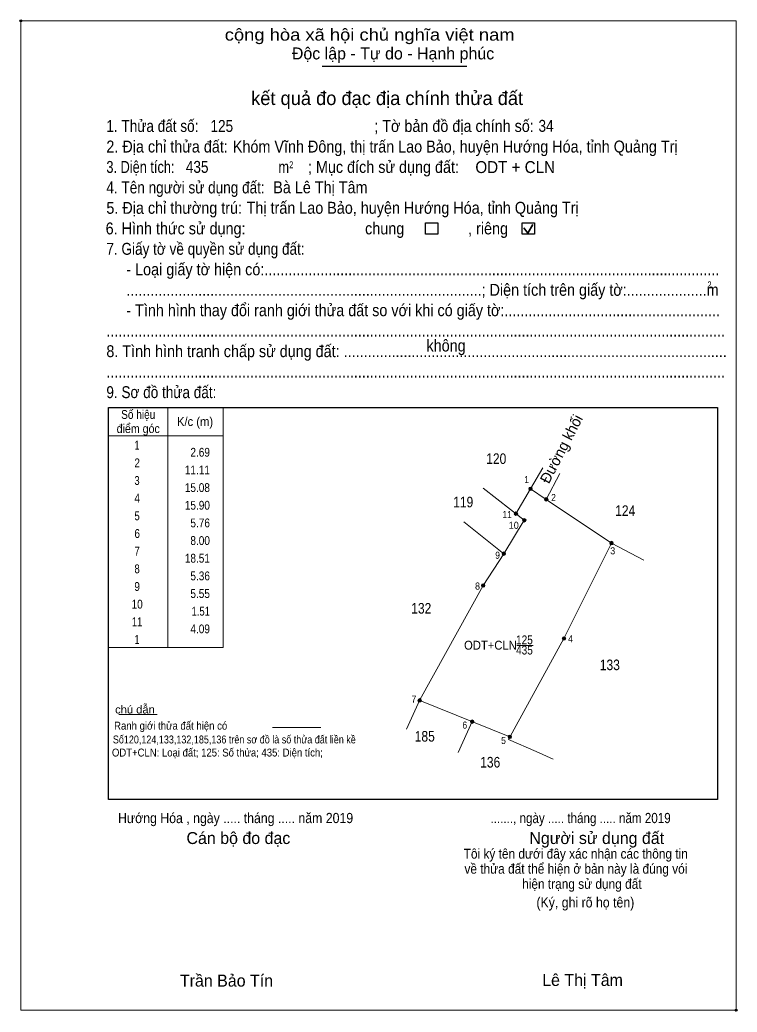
# Model space of a CAD drawing. Header units: metres. Extents: x 535576 to 538678, y 1836829 to 1838329.
# Drawn here: x 538027.9 to 538129.5, y 1837101 to 1837241.4 of the extents above; entities that cross this region are included whole.
import ezdxf
from ezdxf.enums import TextEntityAlignment as Align

# ---------------------------------------------------------------- set-up
doc = ezdxf.new("R2010")
doc.units = ezdxf.units.M
doc.header["$LTSCALE"] = 0.6
doc.header["$PDMODE"] = 32
doc.header["$PDSIZE"] = 0.3
for name, color, linetype, lineweight in [('10', 7, 'Continuous', 13), ('2', 7, 'Continuous', 25), ('22', 7, 'Continuous', 13), ('63', 7, 'Continuous', 13)]:
    doc.layers.add(name, color=color, linetype=linetype, lineweight=lineweight)

msp = doc.modelspace()

# ---------------------------------------------------------------- hatches: boundary and pattern name
at = {"layer": '10'}
for points in [[(538100.48, 1837175.06, 1), (538099.98, 1837175.06, 1)], [(538102.71, 1837173.56, 1), (538102.21, 1837173.56, 1)], [(538098.41, 1837171.53, 1), (538097.91, 1837171.53, 1)], [(538099.6, 1837170.6, 1), (538099.1, 1837170.6, 1)], [(538111.94, 1837167.37, 1), (538111.44, 1837167.37, 1)], [(538096.69, 1837165.87, 1), (538096.19, 1837165.87, 1)], [(538093.78, 1837161.37, 1), (538093.28, 1837161.37, 1)], [(538105.21, 1837153.87, 1), (538104.71, 1837153.87, 1)], [(538084.79, 1837145.11, 1), (538084.29, 1837145.11, 1)], [(538092.21, 1837142.1, 1), (538091.71, 1837142.1, 1)], [(538097.55, 1837139.94, 1), (538097.05, 1837139.94, 1)]]:
    msp.add_hatch(color=256, dxfattribs=at).paths.add_polyline_path(points)

# ---------------------------------------------------------------- linework, layer by layer
for p, q in [((538093.52, 1837175.16), (538099.35, 1837170.6)), ((538100.22, 1837175.04), (538098.16, 1837171.53)), ((538100.23, 1837175.06), (538102.46, 1837173.56)), ((538096.44, 1837165.87), (538090.8, 1837170.37)), ((538111.69, 1837167.37), (538116.26, 1837164.94)), ((538098.29, 1837152.88), (538100.58, 1837152.88)), ((538084.57, 1837145.17), (538082.68, 1837141.04)), ((538097.3, 1837139.94), (538084.54, 1837145.11)), ((538091.96, 1837142.1), (538089.96, 1837137.71))]:
    msp.add_line(p, q, dxfattribs=at)
for points in [[(538102.46, 1837173.56), (538111.69, 1837167.37), (538104.96, 1837153.87), (538097.1, 1837139.58)], [(538084.57, 1837145.17), (538093.53, 1837161.37), (538096.44, 1837165.87), (538099.35, 1837170.6)], [(538097.1, 1837139.58), (538101.02, 1837137.86), (538103.44, 1837136.79)]]:
    msp.add_lwpolyline(points, dxfattribs=at)
for centre in [(538100.23, 1837175.06), (538102.46, 1837173.56), (538098.16, 1837171.53), (538099.35, 1837170.6), (538111.69, 1837167.37), (538096.44, 1837165.87), (538093.53, 1837161.37), (538104.96, 1837153.87), (538084.54, 1837145.11), (538091.96, 1837142.1), (538097.3, 1837139.94)]:
    msp.add_circle(centre, 0.25, dxfattribs=at)
at = {"layer": '2'}
for p, q in [((538070.73, 1837234.87), (538091.2, 1837234.87)), ((538040.5, 1837186.57), (538126.7, 1837186.57)), ((538126.7, 1837186.57), (538126.7, 1837131.08))]:
    msp.add_line(p, q, dxfattribs=at)
at = {"layer": '2', "lineweight": 35}
for p, q in [((538099.29, 1837211.98), (538099.86, 1837211.23)), ((538099.86, 1837211.23), (538100.56, 1837212.48))]:
    msp.add_line(p, q, dxfattribs=at)
at = {"layer": '2', "lineweight": 13}
for p, q in [((538041.93, 1837143.12), (538047.36, 1837143.12)), ((538063.69, 1837141.27), (538070.55, 1837141.27))]:
    msp.add_line(p, q, dxfattribs=at)
msp.add_lwpolyline([(538028.08, 1837241.29), (538129.33, 1837241.29), (538129.33, 1837101.24), (538028.08, 1837101.24)], close=True, dxfattribs=at)
at = {"layer": '2'}
for points in [[(538085.38, 1837212.72), (538087.12, 1837212.72), (538087.12, 1837211.1), (538085.38, 1837211.1)], [(538099.06, 1837212.72), (538100.8, 1837212.72), (538100.8, 1837211.1), (538099.06, 1837211.1)]]:
    msp.add_lwpolyline(points, close=True, dxfattribs=at)
msp.add_lwpolyline([(538126.7, 1837131.08), (538040.5, 1837131.08), (538040.5, 1837186.57)], dxfattribs=at)
for p in [(538028.08, 1837241.29), (538129.33, 1837101.24)]:
    msp.add_point(p, dxfattribs=at)
at = {"layer": '22'}
for p, q in [((538100.22, 1837175.04), (538101.97, 1837178.04)), ((538102.46, 1837173.56), (538104.37, 1837177.22))]:
    msp.add_line(p, q, dxfattribs=at)
at = {"layer": '63'}
msp.add_line((538048.9, 1837186.57), (538048.9, 1837152.57), dxfattribs=at)
for points in [[(538048.9, 1837152.57), (538040.5, 1837152.57), (538040.5, 1837186.57), (538048.9, 1837186.57)], [(538048.9, 1837186.57), (538056.7, 1837186.57), (538056.7, 1837152.57), (538048.9, 1837152.57)], [(538040.5, 1837182.57), (538048.9, 1837182.57), (538056.7, 1837182.57)]]:
    msp.add_lwpolyline(points, dxfattribs=at)

# ---------------------------------------------------------------- texts
at = {"layer": '10'}
msp.add_text('Đường khối', height=1.5, rotation=62.517, dxfattribs=at).set_placement((538105.262, 1837180.3539), align=Align.CENTER)
for s, height, width, p in [('120', 1.5, 0.85, (538095.375, 1837178.57)), ('119', 1.5, 0.85, (538090.695, 1837172.43)), ('124', 1.5, 0.85, (538113.635, 1837171.21)), ('132', 1.5, 0.85, (538084.76, 1837157.39)), ('125', 1.25, 0.85, (538099.365, 1837153.05)), ('ODT+CLN', 1.25, 0.95, (538094.55, 1837152.29)), ('133', 1.5, 0.85, (538111.455, 1837149.38)), ('185', 1.5, 0.85, (538085.255, 1837139.27)), ('136', 1.5, 0.85, (538094.52, 1837135.6))]:
    msp.add_text(s, height=height, dxfattribs=dict(at, width=width)).set_placement(p, align=Align.CENTER)
at = {"layer": '2'}
for s, height, width, p in [('cộng hòa xã hội chủ nghĩa việt nam', 1.69, 1.15, (538056.94, 1837238.5)), ('1. Thửa đất số:', 1.69, 0.85, (538040.18, 1837225.57)), ('125', 1.69, 0.85, (538054.92, 1837225.57)), ('; Tờ bản đồ địa chính số:', 1.69, 0.9, (538078.1, 1837225.57)), ('34', 1.69, 0.85, (538101.36, 1837225.59)), ('2. Địa chỉ thửa đất:', 1.69, 0.9, (538040.18, 1837222.66)), ('Khóm Vĩnh Đông, thị trấn Lao Bảo, huyện Hướng Hóa, tỉnh Quảng Trị', 1.69, 0.9, (538058.09, 1837222.66)), ('3. Diện tích:', 1.69, 0.8, (538040.18, 1837219.77)), ('435', 1.69, 0.85, (538051.43, 1837219.78)), ('2', 0.9657, 0.8, (538066.06, 1837220.44)), ('; Mục đích sử dụng đất:', 1.69, 0.9, (538068.72, 1837219.77)), ('ODT + CLN', 1.69, 0.95, (538092.42, 1837219.75)), ('m', 1.69, 0.8, (538064.54, 1837219.77)), ('4. Tên người sử dụng đất:', 1.69, 0.85, (538040.18, 1837216.87)), ('Bà Lê Thị Tâm', 1.69, 0.9, (538063.81, 1837216.89)), ('5. Địa chỉ thường trú:', 1.69, 0.9, (538040.18, 1837213.98)), ('Thị trấn Lao Bảo, huyện Hướng Hóa, tỉnh Quảng Trị', 1.69, 0.9, (538060.03, 1837213.99)), ('6. Hình thức sử dụng:', 1.69, 0.9, (538040.08, 1837211.07)), ('chung                , riêng', 1.69, 0.9, (538076.81, 1837211.07)), ('7. Giấy tờ về quyền sử dụng đất:', 1.69, 0.85, (538040.18, 1837208.18)), ('     - Loại giấy tờ hiện có:..................................................................................................................', 1.69, 0.9, (538040.18, 1837205.28)), ('2', 0.9657, 0.8, (538125.27, 1837203.45)), ('     .........................................................................................; Diện tích trên giấy tờ:....................m', 1.69, 0.9, (538040.18, 1837202.38)), ('     - Tình hình thay đổi ranh giới thửa đất so với khi có giấy tờ:......................................................', 1.69, 0.9, (538040.18, 1837199.49)), ('...........................................................................................................................................................', 1.69, 0.9, (538040.18, 1837196.59)), ('không', 1.69, 0.9, (538085.5, 1837194.49)), ('8. Tình hình tranh chấp sử dụng đất: ................................................................................................', 1.69, 0.9, (538040.18, 1837193.69)), ('...........................................................................................................................................................', 1.69, 0.9, (538040.18, 1837190.79)), ('9. Sơ đồ thửa đất:', 1.69, 0.85, (538040.18, 1837187.89)), ('chú dẫn', 1.125, 1.05, (538041.42, 1837143.25)), ('Ranh giới thửa đất hiện có ', 1.125, 0.9, (538041.27, 1837140.96)), ('Số120,124,133,132,185,136 trên sơ đồ là số thửa đất liền kề', 1.12, 0.85, (538041.1, 1837139.01)), ('ODT+CLN: Loại đất; 125: Số thửa; 435: Diện tích;', 1.12, 0.9, (538040.97, 1837137.16)), ('Hướng Hóa , ngày ..... tháng ..... năm 2019', 1.447, 0.9, (538041.83, 1837127.73)), ('......., ngày ..... tháng ..... năm 2019', 1.447, 0.85, (538094.56, 1837127.73)), ('(Ký, ghi rõ họ tên)', 1.449, 0.9, (538101.06, 1837115.79))]:
    msp.add_text(s, height=height, dxfattribs=dict(at, width=width)).set_placement(p)
for s, p in [('Độc lập - Tự do - Hạnh phúc', (538066.44, 1837235.84)), ('Cán bộ đo đạc', (538051.52, 1837124.77)), ('Người sử dụng đất', (538100.06, 1837124.77)), ('Trần Bảo Tín', (538050.59, 1837104.59)), ('Lê Thị Tâm', (538101.88, 1837104.68))]:
    msp.add_text(s, height=1.69, dxfattribs=at).set_placement(p)
for s, height, p in [('kết quả đo đạc địa chính thửa đất', 1.932, (538079.925, 1837229.38)), ('.', 0.4829, (538129.3189, 1837100.97))]:
    msp.add_text(s, height=height, dxfattribs=at).set_placement(p, align=Align.CENTER)
for s, width, p in [(' 1', 0.9, (538100, 1837175.86)), (' 2', 0.9, (538103.82, 1837173.32)), (' 11', 0.9, (538097.58, 1837170.9)), (' 10', 0.95, (538098.56, 1837169.39)), (' 3', 0.95, (538112.22, 1837165.78)), (' 9', 0.9, (538095.9, 1837165.15)), (' 8', 0.95, (538093.08, 1837160.79)), (' 4', 0.95, (538106.25, 1837153.33)), (' 7', 0.95, (538084.07, 1837144.79)), (' 6', 0.9, (538091.26, 1837141.11)), (' 5', 0.9, (538096.74, 1837138.93))]:
    msp.add_text(s, height=1, dxfattribs=dict(at, width=width)).set_placement(p, align=Align.RIGHT)
for s, height, width, p in [('435', 1.25, 0.85, (538099.365, 1837151.6)), ('Tôi ký tên dưới đây xác nhận các thông tin', 1.396, 0.9, (538106.63, 1837122.7)), ('về thửa đất thể hiện ở bản này là đúng vói', 1.396, 0.9, (538106.655, 1837120.57)), ('hiện trạng sử dụng đất', 1.396, 0.9, (538107.495, 1837118.43))]:
    msp.add_text(s, height=height, dxfattribs=dict(at, width=width)).set_placement(p, align=Align.CENTER)
at = {"layer": '63'}
for s, width, p in [('Số hiệu', 0.85, (538044.69, 1837184.95)), ('K/c (m)', 0.95, (538052.735, 1837183.95)), ('điểm góc', 0.9, (538044.69, 1837182.95)), (' 1', 0.75, (538044.34, 1837180.6)), (' 2', 0.85, (538044.345, 1837178.1)), (' 3', 0.8, (538044.335, 1837175.6)), (' 4', 0.85, (538044.34, 1837173.1)), (' 5', 0.8, (538044.345, 1837170.6)), (' 6', 0.85, (538044.345, 1837168.1)), (' 7', 0.8, (538044.345, 1837165.6)), (' 8', 0.8, (538044.345, 1837163.1)), (' 9', 0.85, (538044.34, 1837160.6)), (' 10', 0.85, (538044.34, 1837158.1)), (' 11', 0.8, (538044.34, 1837155.6)), (' 1', 0.75, (538044.34, 1837153.1))]:
    msp.add_text(s, height=1.25, dxfattribs=dict(at, width=width)).set_placement(p, align=Align.CENTER)
for s, width, p in [('2.69', 0.85, (538054.84, 1837179.6)), ('11.11', 0.85, (538054.84, 1837177.1)), ('15.08', 0.85, (538054.84, 1837174.6)), ('15.90', 0.85, (538054.84, 1837172.1)), ('5.76', 0.85, (538054.84, 1837169.6)), ('8.00', 0.85, (538054.84, 1837167.1)), ('18.51', 0.85, (538054.84, 1837164.6)), ('5.36', 0.85, (538054.84, 1837162.1)), ('5.55', 0.85, (538054.84, 1837159.6)), ('1.51', 0.8, (538054.84, 1837157.1)), ('4.09', 0.85, (538054.84, 1837154.6))]:
    msp.add_text(s, height=1.25, dxfattribs=dict(at, width=width)).set_placement(p, align=Align.RIGHT)

doc.saveas('drawing.dxf')
